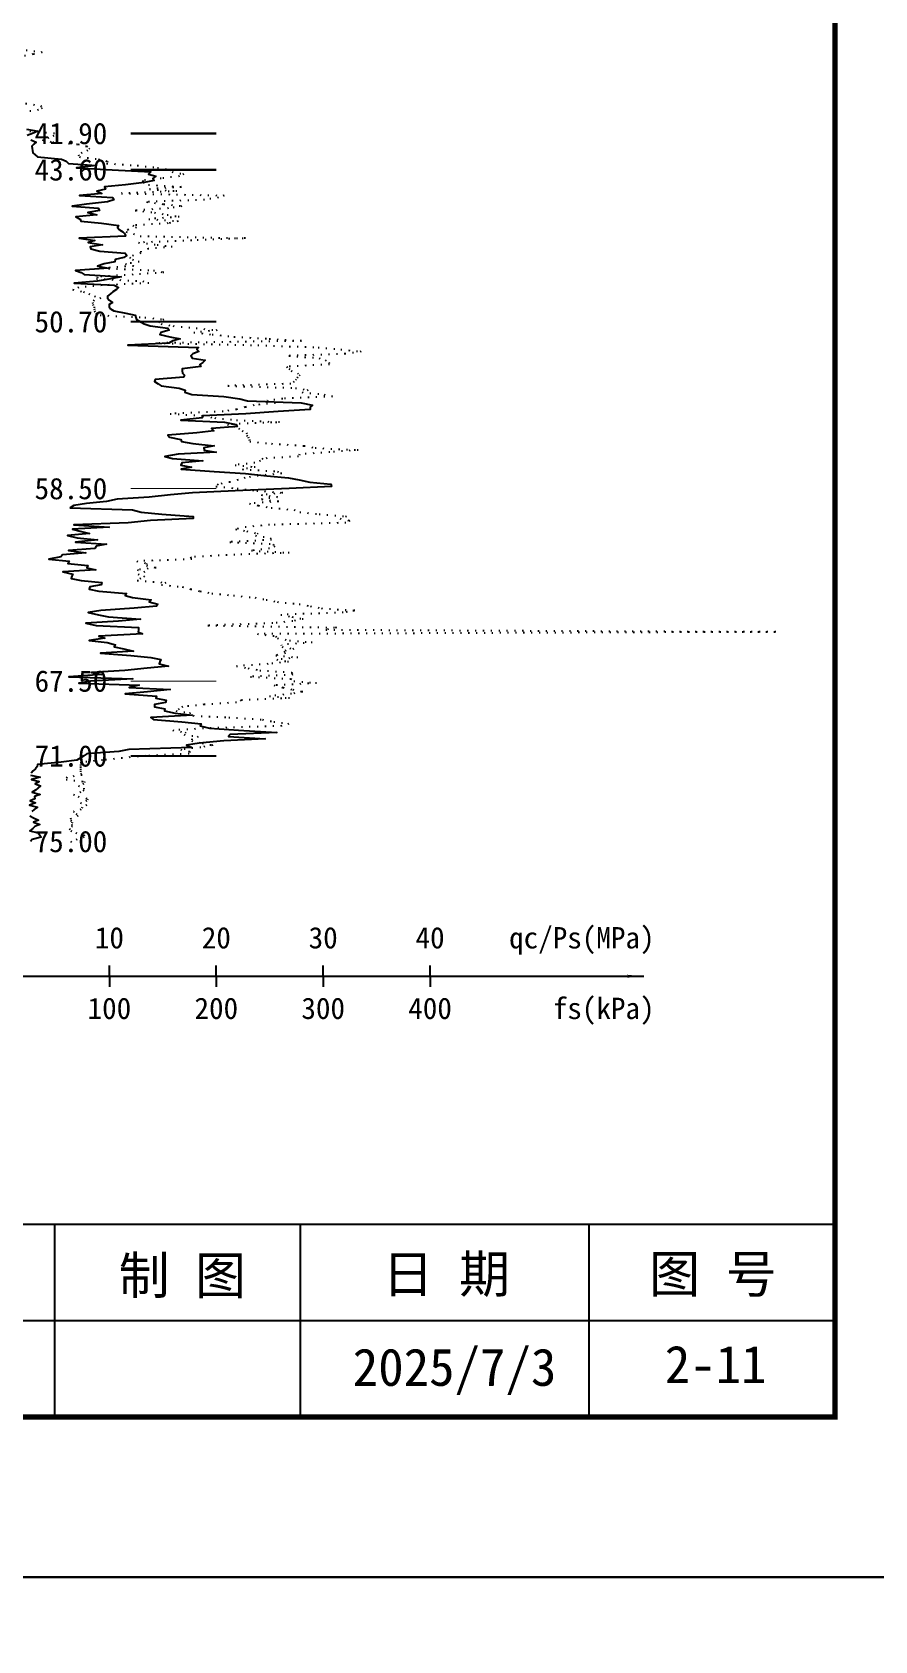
# Model space of a CAD drawing. Extents: x -37 to 3540, y -1485 to 297.
# Drawn here: x 2808 to 2886.9, y -302.9 to -152.5 of the extents above; entities that cross this region are included whole.
import ezdxf
from ezdxf.enums import TextEntityAlignment as Align

# ---------------------------------------------------------------- set-up
doc = ezdxf.new("R2010")
doc.units = 0
doc.linetypes.add('DOT', pattern=[6.35, 0, -6.35])
doc.layers.get('0').update_dxf_attribs({"linetype": 'CONTINUOUS'})
for name, color, linetype in [('CURVE', 200, 'CONTINUOUS'), ('FRAME', 7, 'CONTINUOUS'), ('HOLE', 41, 'CONTINUOUS'), ('RULER', 7, 'CONTINUOUS'), ('STRATUM', 241, 'CONTINUOUS')]:
    doc.layers.add(name, color=color, linetype=linetype)
doc.styles.add('ST', font='')
doc.styles.get('ST').set_extended_font_data('SimSun')

# ---------------------------------------------------------------- blocks, each defined once
blk = doc.blocks.new('图签_A3长')
for p, q in [((0, 18), (-380, 18)), ((-73, 0), (-73, 18)), ((-50, 0), (-50, 18)), ((-23, 0), (-23, 18)), ((0, 0), (0, 18)), ((-320, 9), (0, 9)), ((-380, 0), (0, 0))]:
    blk.add_line(p, q)
at = {"style": 'ST'}
for s, p in [('制 图', (-61.06, 13.23)), ('日 期', (-36.37, 13.36)), ('图 号', (-11.42, 13.36))]:
    blk.add_text(s, height=3.5, dxfattribs=at).set_placement(p, align=Align.MIDDLE_CENTER)
for tag, p in [('01＿单位名称', (-349.98, 8.36)), ('02＿工程名称', (-271.3, 5.16)), ('04＿工程编号', (-176.51, 4.65)), ('05＿日期', (-35.59, 4.65)), ('06＿图号', (-11.16, 4.91))]:
    blk.add_attdef(tag, text='', height=3.5, dxfattribs=at).set_placement(p, align=Align.MIDDLE_CENTER)
at = {"style": 'ST', "width": 0.85}
blk.add_attdef('03＿图件名称', text='', height=3, dxfattribs=at).set_placement((-205.49, 5.05), align=Align.MIDDLE_CENTER)
blk = doc.blocks.new('Arrow')
for points in [[(-3.984779, 0.348623), (0, 0), (-3.189535, 0)], [(-3.189535, 0), (0, 0), (-3.984779, -0.348623)]]:
    blk.add_solid(points)

msp = doc.modelspace()

# ---------------------------------------------------------------- linework, layer by layer
at = {"layer": 'CURVE', "color": 100, "linetype": 'DOT', "ltscale": 0.1}
for points in [[(2807.48, -154.2), (2808.97, -154.4), (2808.14, -154.6), (2807, -154.8)], [(2807.43, -159.2), (2808.86, -159.4), (2808.97, -159.6), (2808.64, -159.8), (2807.34, -160)], [(2807.83, -161.8), (2810.34, -162), (2810.07, -162.2), (2809.6, -162.4), (2809.01, -162.6), (2809.98, -162.8), (2812.33, -163), (2813.14, -163.2), (2813.4, -163.4), (2813.25, -163.6), (2812.71, -163.8), (2812.38, -164), (2812.47, -164.2), (2814.23, -164.4), (2815.09, -164.6), (2815.01, -164.8), (2817.88, -165), (2819.76, -165.2), (2820.96, -165.4), (2821.13, -165.6), (2822.22, -165.8), (2821.82, -166), (2820.11, -166.2), (2818.4, -166.4), (2818.42, -166.6), (2818.92, -166.8), (2822.02, -167), (2819.02, -167.2), (2821.59, -167.4), (2816.4, -167.6), (2826.02, -167.8), (2825.48, -168), (2824.16, -168.2), (2818.75, -168.4), (2820.34, -168.6), (2822.05, -168.8), (2820.79, -169), (2817.67, -169.2), (2819.49, -169.4), (2820.68, -169.6), (2821.8, -169.8), (2818.96, -170), (2821.69, -170.2), (2820.76, -170.4), (2817.46, -170.6), (2817.81, -170.8), (2816.99, -171), (2816.82, -171.2), (2817.52, -171.4), (2818.14, -171.6), (2827.99, -171.8), (2822.97, -172), (2818, -172.2), (2819.74, -172.4), (2821.15, -172.6), (2818.92, -172.8), (2818.2, -173), (2818.21, -173.2), (2817.52, -173.4), (2817.15, -173.6), (2817.42, -173.8), (2818.05, -174), (2816.78, -174.2), (2817.53, -174.4), (2814.46, -174.6), (2819.39, -174.8), (2820.37, -175), (2817.49, -175.2), (2814.17, -175.4), (2814.05, -175.6), (2818.4, -175.8), (2818.95, -176), (2814.55, -176.2), (2812.41, -176.4), (2811.83, -176.6), (2812.84, -176.8), (2813.34, -177), (2813.87, -177.2), (2814.48, -177.4), (2813.84, -177.6), (2813.7, -177.8), (2813.71, -178), (2813.83, -178.2), (2813.85, -178.4), (2813.87, -178.6), (2814.01, -178.8), (2814.39, -179), (2818.59, -179.2), (2820.37, -179.4), (2819.88, -179.6), (2820.1, -179.8), (2821.24, -180), (2823.38, -180.2), (2825.35, -180.4), (2823.17, -180.6), (2824.88, -180.8), (2826.92, -181), (2830.23, -181.2), (2833.23, -181.4), (2819.66, -181.6), (2829.16, -181.8), (2834.79, -182), (2836.92, -182.2), (2838.83, -182.4), (2837.34, -182.6), (2832.07, -182.8), (2834.9, -183), (2835.46, -183.2), (2835.81, -183.4), (2835.87, -183.6), (2831.87, -183.8), (2832.06, -184), (2832.28, -184.2), (2832.86, -184.4), (2833.1, -184.6), (2832.9, -184.8), (2832.75, -185), (2832.54, -185.2), (2832.25, -185.4), (2826.36, -185.6), (2832.67, -185.8), (2833.85, -186), (2833.29, -186.2), (2835.35, -186.4), (2836.15, -186.6), (2831.48, -186.8), (2830.01, -187), (2830.79, -187.2), (2828.82, -187.4), (2827.97, -187.6), (2827.16, -187.8), (2825.91, -188), (2820.96, -188.2), (2824.02, -188.4), (2825.12, -188.6), (2827.15, -188.8), (2831.19, -189), (2826.32, -189.2), (2826.9, -189.4), (2827.34, -189.6), (2827.69, -189.8), (2828.09, -190), (2828.14, -190.2), (2828.24, -190.4), (2828.36, -190.6), (2828.4, -190.8), (2830.43, -191), (2833.47, -191.2), (2834.51, -191.4), (2838.54, -191.6), (2835.89, -191.8), (2833.06, -192), (2832.96, -192.2), (2829.61, -192.4), (2829.42, -192.6), (2828.88, -192.8), (2827.02, -193), (2828.92, -193.2), (2827.7, -193.4), (2831.01, -193.6), (2831.39, -193.8), (2829.19, -194), (2827.98, -194.2), (2827.3, -194.4), (2826.55, -194.6), (2825.43, -194.8), (2825.24, -195), (2827.22, -195.2), (2829.05, -195.4), (2831.49, -195.6), (2829.48, -195.8), (2831.01, -196), (2829.51, -196.2), (2831.12, -196.4), (2828.37, -196.6), (2829.22, -196.8), (2830.4, -197), (2832.55, -197.2), (2833.08, -197.4), (2834.88, -197.6), (2837.44, -197.8), (2836.85, -198), (2837.75, -198.2), (2837.39, -198.4), (2830.25, -198.6), (2828.06, -198.8), (2827.08, -199), (2828.13, -199.2), (2829.17, -199.4), (2828.93, -199.6), (2830.32, -199.8), (2830.44, -200), (2826.53, -200.2), (2830.6, -200.4), (2830.75, -200.6), (2830.26, -200.8), (2828.55, -201), (2832.08, -201.2), (2827.01, -201.4), (2822.87, -201.6), (2822.99, -201.8), (2817.82, -202), (2818.77, -202.2), (2818.73, -202.4), (2819.64, -202.6), (2817.91, -202.8), (2818.58, -203), (2817.95, -203.2), (2818.55, -203.4), (2818.2, -203.6), (2817.88, -203.8), (2820.56, -204), (2820.14, -204.2), (2822.09, -204.4), (2822.89, -204.6), (2823.74, -204.8), (2824.85, -205), (2826.87, -205.2), (2828.9, -205.4), (2829.94, -205.6), (2830.98, -205.8), (2833.03, -206), (2834.07, -206.2), (2835.12, -206.4), (2838.22, -206.6), (2837.15, -206.8), (2831.31, -207), (2832.35, -207.2), (2833.41, -207.4), (2832.42, -207.6), (2830.55, -207.8), (2824.48, -208), (2836.5, -208.2), (2835.52, -208.4), (2877.61, -208.6), (2829.11, -208.8), (2830.84, -209), (2830.98, -209.2), (2832.12, -209.4), (2834.23, -209.6), (2831.33, -209.8), (2831.42, -210), (2832.53, -210.2), (2831.59, -210.4), (2831.74, -210.6), (2830.83, -210.8), (2832.89, -211), (2830.94, -211.2), (2832.02, -211.4), (2830.12, -211.6), (2827.17, -211.8), (2828.26, -212), (2829.33, -212.2), (2832.35, -212.4), (2832.44, -212.6), (2828.47, -212.8), (2832.22, -213), (2832.53, -213.2), (2834.65, -213.4), (2830.69, -213.6), (2831.52, -213.8), (2832.43, -214), (2833.35, -214.2), (2832.31, -214.4), (2830.25, -214.6), (2832.12, -214.8), (2827.59, -215), (2827.16, -215.2), (2824.15, -215.4), (2822.13, -215.6), (2821.79, -215.8), (2821.5, -216), (2822.87, -216.2), (2822.38, -216.4), (2826.43, -216.6), (2829.6, -216.8), (2830.64, -217), (2832.06, -217.2), (2831.39, -217.4), (2824.8, -217.6), (2821.19, -217.8), (2822.42, -218), (2822.25, -218.2), (2823.56, -218.4), (2822.98, -218.6), (2822.97, -218.8), (2823.96, -219), (2824.93, -219.2), (2823.82, -219.4), (2821.96, -219.6), (2822.81, -219.8), (2822.73, -220), (2818.69, -220.2), (2816.47, -220.4), (2814.62, -220.6), (2812.61, -220.8), (2812.58, -221), (2812.56, -221.2), (2812.56, -221.4), (2812.58, -221.6), (2812.58, -221.8), (2812.71, -222), (2811.31, -222.2), (2811.21, -222.4), (2812.95, -222.6), (2812.89, -222.8), (2812.37, -223), (2812.87, -223.2), (2812.88, -223.4), (2812.59, -223.6), (2811.92, -223.8), (2812.35, -224), (2813.22, -224.2), (2813.15, -224.4), (2812.55, -224.6), (2813.17, -224.8), (2812.71, -225), (2812.64, -225.2), (2811.91, -225.4), (2812.14, -225.6), (2812.34, -225.8), (2811.64, -226), (2811.67, -226.2), (2811.78, -226.4), (2811.75, -226.6), (2811.79, -226.8), (2811.54, -227), (2811.67, -227.2), (2812.14, -227.4), (2812.87, -227.6), (2812.92, -227.8), (2812.24, -228), (2811.63, -228.2), (2811.93, -228.4)]]:
    msp.add_lwpolyline(points, dxfattribs=at)
at = {"layer": 'CURVE', "color": 30, "linetype": 'Continuous'}
for points in [[(2807.51, -161.6), (2808.58, -161.8), (2808.08, -162), (2807.59, -162.2)], [(2807.92, -162.6), (2808.41, -162.8), (2808.19, -163), (2808.02, -163.2), (2808.04, -163.4), (2808.09, -163.6), (2808.11, -163.8), (2808.32, -164), (2808.53, -164.2), (2810.8, -164.4), (2811.23, -164.6), (2811.45, -164.8), (2814.05, -165), (2812.18, -165.2), (2815.52, -165.4), (2819.14, -165.6), (2818.92, -165.8), (2819.61, -166), (2819.33, -166.2), (2819.46, -166.4), (2818.51, -166.6), (2816.76, -166.8), (2814.81, -167), (2814.89, -167.2), (2814.08, -167.4), (2814.55, -167.6), (2812.46, -167.8), (2815.56, -168), (2815.69, -168.2), (2815.09, -168.4), (2813.13, -168.6), (2811.79, -168.8), (2814.23, -169), (2814.34, -169.2), (2813.25, -169.4), (2814.08, -169.6), (2812.14, -169.8), (2812.53, -170), (2812.6, -170.2), (2814.54, -170.4), (2816.12, -170.6), (2816.03, -170.8), (2816.21, -171), (2816.53, -171.2), (2816.72, -171.4), (2816.76, -171.6), (2812.43, -171.8), (2813.91, -172), (2813.29, -172.2), (2814.62, -172.4), (2813.47, -172.6), (2813.53, -172.8), (2814.37, -173), (2816.74, -173.2), (2816.89, -173.4), (2816.63, -173.6), (2815.8, -173.8), (2815.79, -174), (2814.77, -174.2), (2814.17, -174.4), (2815.2, -174.6), (2812.11, -174.8), (2812.63, -175), (2812.92, -175.2), (2816.37, -175.4), (2815.4, -175.6), (2814.13, -175.8), (2811.98, -176), (2815.7, -176.2), (2816.11, -176.4), (2815.94, -176.6), (2815.58, -176.8), (2815.38, -177), (2815.08, -177.2), (2815.08, -177.4), (2815.24, -177.6), (2815.57, -177.8), (2815.24, -178), (2815.24, -178.2), (2815.38, -178.4), (2815.69, -178.6), (2816.82, -178.8), (2817.67, -179), (2817.74, -179.2), (2817.8, -179.4), (2818.19, -179.6), (2818.51, -179.8), (2819.07, -180), (2820.75, -180.2), (2820.87, -180.4), (2820.09, -180.6), (2819.98, -180.8), (2820.91, -181), (2821.88, -181.2), (2821.21, -181.4), (2820.84, -181.6), (2816.99, -181.8), (2823.62, -182), (2823.45, -182.2), (2823.64, -182.4), (2823.08, -182.6), (2822.88, -182.8), (2823.02, -183), (2824.24, -183.2), (2824, -183.4), (2823.74, -183.6), (2823.81, -183.8), (2822.07, -184), (2822.09, -184.2), (2822.11, -184.4), (2822.3, -184.6), (2822.2, -184.8), (2819.56, -185), (2819.49, -185.2), (2819.84, -185.4), (2820.12, -185.6), (2821.81, -185.8), (2822.37, -186), (2822.34, -186.2), (2822.97, -186.4), (2825.96, -186.6), (2827.46, -186.8), (2828.19, -187), (2833.22, -187.2), (2834.27, -187.4), (2834.06, -187.6), (2834.06, -187.8), (2831.06, -188), (2828.03, -188.2), (2823.97, -188.4), (2823.94, -188.6), (2821.94, -188.8), (2826.04, -189), (2827.14, -189.2), (2827.23, -189.4), (2824.82, -189.6), (2825.04, -189.8), (2823.45, -190), (2820.72, -190.2), (2820.89, -190.4), (2821.94, -190.6), (2822, -190.8), (2823.06, -191), (2825.08, -191.2), (2824.09, -191.4), (2824.13, -191.6), (2825.26, -191.8), (2821.69, -192), (2820.45, -192.2), (2821.16, -192.4), (2824.02, -192.6), (2822.03, -192.8), (2821.94, -193), (2822.95, -193.2), (2821.98, -193.4), (2825.06, -193.6), (2827.99, -193.8), (2829.99, -194), (2832.01, -194.2), (2833.02, -194.4), (2834.03, -194.6), (2835.99, -194.8), (2836.06, -195), (2832.08, -195.2), (2827.02, -195.4), (2823.03, -195.6), (2821, -195.8), (2818.98, -196), (2815.98, -196.2), (2814.99, -196.4), (2813.14, -196.6), (2811.93, -196.8), (2811.61, -197), (2817.42, -197.2), (2818.25, -197.4), (2820.16, -197.6), (2823.09, -197.8), (2823.09, -198), (2819.1, -198.2), (2817.04, -198.4), (2811.95, -198.6), (2815.24, -198.8), (2811.81, -199), (2812.54, -199.2), (2813.41, -199.4), (2811.35, -199.6), (2812.26, -199.8), (2814.14, -200), (2812.09, -200.2), (2815.01, -200.4), (2814.02, -200.6), (2813.9, -200.8), (2811.43, -201), (2813.06, -201.2), (2810.89, -201.4), (2810.74, -201.6), (2809.61, -201.8), (2811.49, -202), (2811.37, -202.2), (2813.26, -202.4), (2813.16, -202.6), (2814, -202.8), (2810.91, -203), (2811.84, -203.2), (2811.76, -203.4), (2811.68, -203.6), (2812.62, -203.8), (2814.56, -204), (2814.5, -204.2), (2813.45, -204.4), (2813.39, -204.6), (2814.28, -204.8), (2816.88, -205), (2816.75, -205.2), (2817.43, -205.4), (2819.19, -205.6), (2818.99, -205.8), (2819.81, -206), (2819.67, -206.2), (2817.59, -206.4), (2814.46, -206.6), (2813.28, -206.8), (2814.25, -207), (2815.2, -207.2), (2818.17, -207.4), (2816.11, -207.6), (2813.06, -207.8), (2814.03, -208), (2818, -208.2), (2817.98, -208.4), (2817.95, -208.6), (2818.35, -208.8), (2814.28, -209), (2814.84, -209.2), (2813.39, -209.4), (2815.07, -209.6), (2815.85, -209.8), (2815.72, -210), (2816.62, -210.2), (2817.51, -210.4), (2814.43, -210.6), (2817.27, -210.8), (2819.14, -211), (2820.09, -211.2), (2820, -211.4), (2819.92, -211.6), (2820.8, -211.8), (2818.81, -212), (2816.7, -212.2), (2813.59, -212.4), (2814.57, -212.6), (2811.46, -212.8), (2817.47, -213), (2813.49, -213.2), (2812.4, -213.4), (2818.06, -213.6), (2817.11, -213.8), (2820.94, -214), (2818.84, -214.2), (2816.75, -214.4), (2819.69, -214.6), (2819.62, -214.8), (2820.58, -215), (2820.53, -215.2), (2819.5, -215.4), (2819.48, -215.6), (2820.45, -215.8), (2820.43, -216), (2821.41, -216.2), (2823.02, -216.4), (2819.13, -216.6), (2819.39, -216.8), (2822.06, -217), (2823.86, -217.2), (2823.77, -217.4), (2824.64, -217.6), (2827.36, -217.8), (2830.93, -218), (2826.57, -218.2), (2826.42, -218.4), (2829.84, -218.6), (2825.96, -218.8), (2823.68, -219), (2822.47, -219.2), (2822.98, -219.4), (2817.09, -219.6), (2816.14, -219.8), (2813.16, -220), (2812.89, -220.2), (2812.53, -220.4), (2812.21, -220.6), (2810.75, -220.8), (2808.54, -221), (2808.5, -221.2), (2808.34, -221.4), (2808.14, -221.6), (2807.95, -221.8)], [(2807.88, -222), (2808.79, -222.2), (2807.97, -222.4), (2808.7, -222.6), (2808.31, -222.8), (2808.81, -223), (2808.56, -223.2), (2808.37, -223.4), (2808.04, -223.6), (2808.8, -223.8), (2808.26, -224), (2808.3, -224.2), (2807.87, -224.4), (2808.36, -224.6), (2807.78, -224.8), (2808.55, -225), (2808.22, -225.2), (2808, -225.4)], [(2807.81, -225.8), (2808.18, -226), (2808.64, -226.2), (2808.17, -226.4), (2808.76, -226.6), (2808.29, -226.8), (2808.12, -227), (2807.84, -227.2), (2808.62, -227.4), (2808.75, -227.6), (2808.89, -227.8), (2808.04, -228), (2807.9, -228.2)]]:
    msp.add_lwpolyline(points, dxfattribs=at)
at = {"layer": 'FRAME', "color": 245, "linetype": 'Continuous'}
for points in [[(2483.15, -297), (2903.15, -297), (2903.15, 0), (2483.15, 0)], [(2699.8, -594), (3119.8, -594), (3119.8, -297), (2699.8, -297)]]:
    msp.add_lwpolyline(points, close=True, dxfattribs=at)
at = {"layer": 'FRAME', "linetype": 'Continuous', "const_width": 0.5}
msp.add_lwpolyline([(2503.15, -282), (2883.15, -282), (2883.15, -15), (2503.15, -15)], close=True, dxfattribs=at)
at = {"layer": 'RULER', "linetype": 'Continuous'}
for points in [[(2815.27, -240.8), (2815.27, -239.8)], [(2825.27, -240.8), (2825.27, -239.8)], [(2835.27, -240.8), (2835.27, -239.8)], [(2845.27, -240.8), (2845.27, -239.8)], [(2805.27, -240.8), (2865.27, -240.8)], [(2815.27, -240.8), (2815.27, -241.8)], [(2825.27, -240.8), (2825.27, -241.8)], [(2835.27, -240.8), (2835.27, -241.8)], [(2845.27, -240.8), (2845.27, -241.8)]]:
    msp.add_lwpolyline(points, dxfattribs=at)
at = {"layer": 'STRATUM', "linetype": 'Continuous'}
for points, const_width in [([(2817.27, -162), (2825.27, -162)], 0.2), ([(2817.27, -165.4), (2825.27, -165.4)], 0.2), ([(2817.27, -179.6), (2825.27, -179.6)], 0.2), ([(2817.27, -195.2), (2825.27, -195.2)], 0.1), ([(2817.27, -213.2), (2825.27, -213.2)], 0.1), ([(2817.27, -220.2), (2825.27, -220.2)], 0.2)]:
    msp.add_lwpolyline(points, dxfattribs=dict(at, const_width=const_width))

# ---------------------------------------------------------------- block references
at = {"layer": 'FRAME'}
ref = msp.add_blockref('图签_A3长', (2883.15, -282), dxfattribs=at)
ref.add_attrib('05＿日期', '2025/7/3', dxfattribs={"layer": '0', "height": 3.5, "style": 'ST'}).set_placement((2847.56, -277.35), align=Align.MIDDLE_CENTER)
ref.add_attrib('06＿图号', '2-11', dxfattribs={"layer": '0', "height": 3.5, "style": 'ST'}).set_placement((2871.99, -277.09), align=Align.MIDDLE_CENTER)
at = {"layer": 'RULER', "xscale": 0.4, "yscale": 0.4, "zscale": 0.4}
msp.add_blockref('Arrow', (2865.27, -240.8), dxfattribs=at)

# ---------------------------------------------------------------- texts
at = {"layer": 'HOLE', "style": 'ST'}
for s, p in [('41.90', (2808.27, -162)), ('43.60', (2808.27, -165.4)), ('50.70', (2808.27, -179.6)), ('58.50', (2808.27, -195.2)), ('67.50', (2808.27, -213.2)), ('71.00', (2808.27, -220.2)), ('75.00', (2808.27, -228.2))]:
    msp.add_text(s, height=2, dxfattribs=at).set_placement(p, align=Align.MIDDLE_LEFT)
at = {"layer": 'RULER', "style": 'ST'}
msp.add_text('qc/Ps(MPa)', height=2, dxfattribs=at).set_placement((2866.27, -238.8), align=Align.BOTTOM_RIGHT)
for s, p in [('10', (2815.27, -238.8)), ('20', (2825.27, -238.8)), ('30', (2835.27, -238.8)), ('40', (2845.27, -238.8))]:
    msp.add_text(s, height=2, dxfattribs=at).set_placement(p, align=Align.BOTTOM_CENTER)
for s, p in [('100', (2815.27, -242.8)), ('200', (2825.27, -242.8)), ('300', (2835.27, -242.8)), ('400', (2845.27, -242.8))]:
    msp.add_text(s, height=2, dxfattribs=at).set_placement(p, align=Align.TOP_CENTER)
msp.add_text('fs(kPa)', height=2, dxfattribs=at).set_placement((2866.27, -242.8), align=Align.TOP_RIGHT)

doc.saveas('drawing.dxf')
